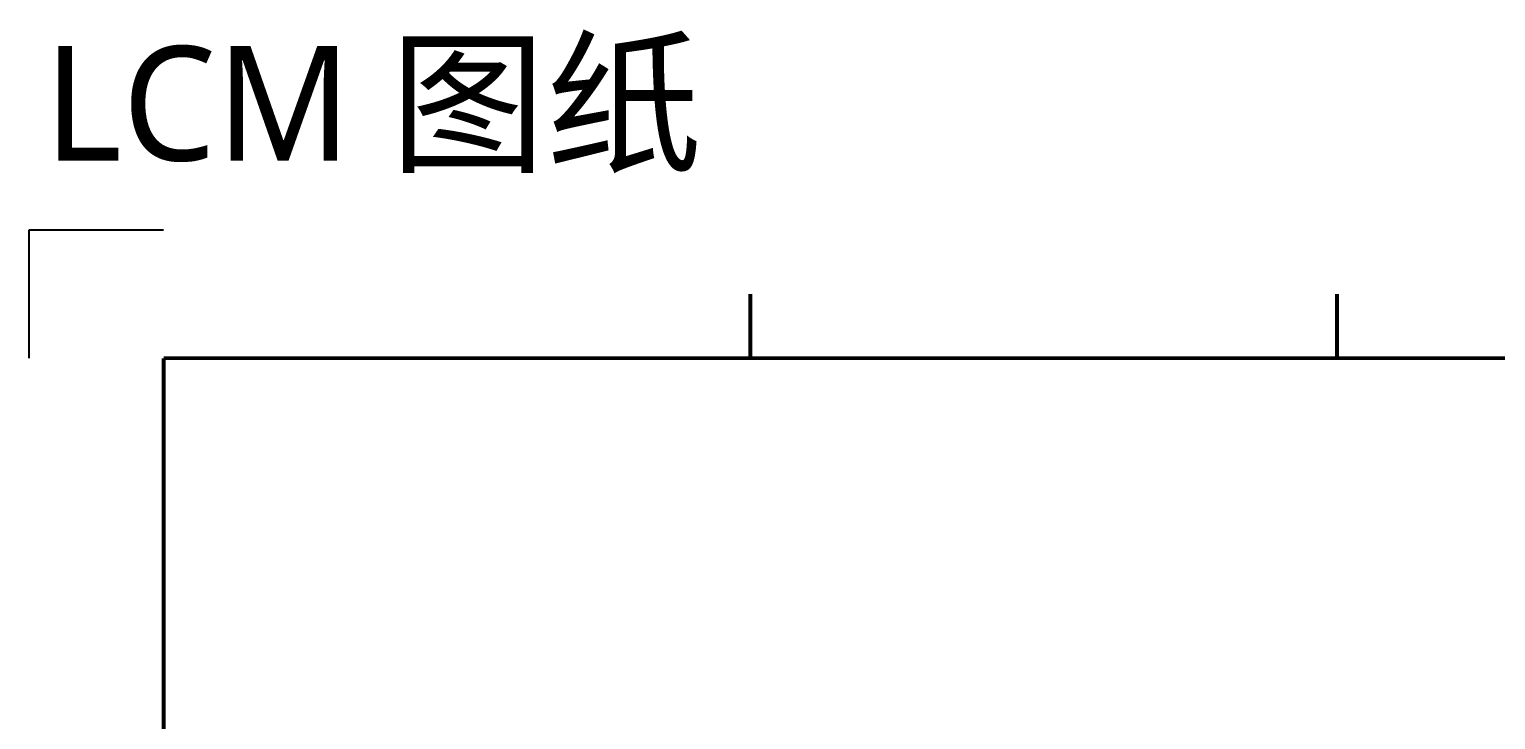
# Model space of a CAD drawing. Header units: millimetres. Extents: x 2678 to 7528, y -1679 to -1155.
# Drawn here: x 3065.5 to 3193.8, y -1225.5 to -1165.1 of the extents above; entities that cross this region are included whole.
import ezdxf

# ---------------------------------------------------------------- set-up
doc = ezdxf.new("R2010")
doc.units = ezdxf.units.MM
doc.styles.add('样式 4', font='')
doc.styles.get('样式 4').set_extended_font_data('SimSun')

msp = doc.modelspace()

# ---------------------------------------------------------------- linework, layer by layer
for p, q in [((3065.5203, -1182.6588), (3077.2648, -1182.6588)), ((3065.5203, -1193.898), (3065.5203, -1182.6588))]:
    msp.add_line(p, q)
at = {"const_width": 0.3372}
for points in [[(3128.5699, -1193.898), (3128.5699, -1188.2784)], [(3179.875, -1193.898), (3179.875, -1188.2784)], [(3077.2648, -1193.898), (3388.085, -1193.898)], [(3077.2648, -1407.4425), (3077.2648, -1193.898)]]:
    msp.add_lwpolyline(points, dxfattribs=at)

# ---------------------------------------------------------------- texts
at = {"insert": (3066.8076, -1166.6138), "char_height": 10, "width": 460.66153, "attachment_point": 1, "style": '样式 4'}
msp.add_mtext('{\\fMicrosoft YaHei|b0|i0|c134|p34;\\C4;LCM 图纸}', dxfattribs=at)

doc.saveas('drawing.dxf')
